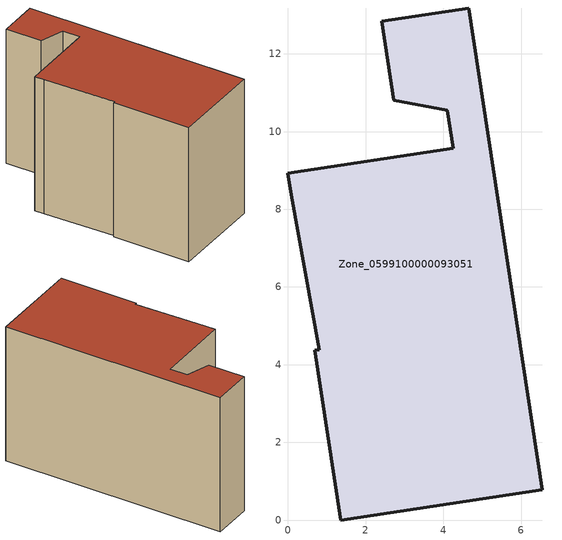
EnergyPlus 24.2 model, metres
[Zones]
Zone_0599100000093051
 floor ground (C_G): 0,8.92 4.25,9.57 4.1,10.55 2.72,10.8 2.41,12.84 4.66,13.18 6.54,0.78 1.36,0 0.69,4.36 0.81,4.38 0.08,8.38 z0
 wall outside (C_F): 6.54,0.78 4.66,13.18 2.41,12.84 2.72,10.8 4.1,10.55 4.25,9.57 0,8.92 0.08,8.38 0.81,4.38 0.69,4.36 1.36,0 6.54,0.78 z0:7.95
 roof outside (C_R): 4.25,9.57 0,8.92 0.08,8.38 0.81,4.38 0.69,4.36 1.36,0 6.54,0.78 4.66,13.18 2.41,12.84 2.72,10.8 4.1,10.55 z7.95
[BUILDING]
Pand.0599100000093051: North Axis=0; Terrain=City; Loads Convergence Tolerance Value=0.04; Temperature Convergence Tolerance Value=0.4; Solar Distribution=FullExterior; Maximum Number of Warmup Days=25; Minimum Number of Warmup Days=1
[Site:Location]
Rotterdam.The.Hague.AP_ZH_NLD Design_Conditions: Latitude=51.96; Longitude=4.45; Time Zone=1; Elevation=-4.5
[SITE:GROUNDTEMPERATURE:BUILDINGSURFACE]
18, 18, 18, 18, 18, 18, 18, 18, 18, 18, 18, 18
[MATERIAL] Thermal Absorptance=0.9; Solar Absorptance=0.7; Visible Absorptance=0.7
Name | Roughness | Thickness | Conductivity | Density | Specific Heat
G.TC.1975-1991 | MediumSmooth | 0.15 | 0.288461 | 540 | 1210
F.TC.1975-1991 | Rough | 0.3 | 0.230769 | 1920 | 840
R.TC.1975-1991 | MediumRough | 0.2 | 0.153846 | 1500 | 1000
[CONSTRUCTION]
C_G: G.TC.1975-1991
C_F: F.TC.1975-1991
C_R: R.TC.1975-1991
[ZONE]
Zone_0599100000093051: Type=1; Multiplier=1; Ceiling Height=Autocalculate; Volume=Autocalculate; Floor Area=autocalculate; Part of Total Floor Area=Yes
[ZONEINFILTRATION:DESIGNFLOWRATE]
Infil_Zone_0599100000093051: Zone or ZoneList or Space or SpaceList=Zone_0599100000093051; Schedule=AlwaysOn; Design Flow Rate Calculation Method=Flow/Area; Flow Rate per Floor Area=0.003; Constant Term Coefficient=1; Temperature Term Coefficient=0; Velocity Term Coefficient=0; Velocity Squared Term Coefficient=0
[HVACTEMPLATE:ZONE:IDEALLOADSAIRSYSTEM]
Zone_0599100000093051: Maximum Heating Supply Air Temperature=50; Minimum Cooling Supply Air Temperature=13; Maximum Heating Supply Air Humidity Ratio=0.0156; Minimum Cooling Supply Air Humidity Ratio=0.0077; Heating Limit=NoLimit; Cooling Limit=NoLimit; Dehumidification Control Type=ConstantSensibleHeatRatio; Cooling Sensible Heat Ratio=0.7; Dehumidification Setpoint=60; Humidification Control Type=None; Humidification Setpoint=30; Outdoor Air Method=None; Outdoor Air Flow Rate per Person=0.00944; Outdoor Air Flow Rate per Zone Floor Area=0; Outdoor Air Flow Rate per Zone=0; Demand Controlled Ventilation Type=None; Outdoor Air Economizer Type=NoEconomizer; Heat Recovery Type=None; Sensible Heat Recovery Effectiveness=0.7; Latent Heat Recovery Effectiveness=0.65
[ZONECONTROL:THERMOSTAT]
ThermostatControl_Zone_0599100000093051: Zone or ZoneList=Zone_0599100000093051; Control Type Schedule=DualSetpointControlType; Control 1=Thermostat_Zone_0599100000093051; Temperature Difference Between Cutout And Setpoint=0
[THERMOSTATSETPOINT:DUALSETPOINT]
Thermostat_Zone_0599100000093051: Heating Setpoint Temperature Schedule=HeatingSetpoint_Zone_0599100000093051; Cooling Setpoint Temperature Schedule=CoolingSetpoint_Zone_0599100000093051
[SCHEDULE:COMPACT]
HeatingSetpoint_Zone_0599100000093051: Through: 12/31, For: AllDays, Until: 24:00, 21
CoolingSetpoint_Zone_0599100000093051: Through: 12/31, For: AllDays, Until: 24:00, 24
DualSetpointControlType: Through: 12/31, For: AllDays, Until: 24:00, 4
AlwaysOn: Through: 12/31, For: AllDays, Until: 24:00, 1
